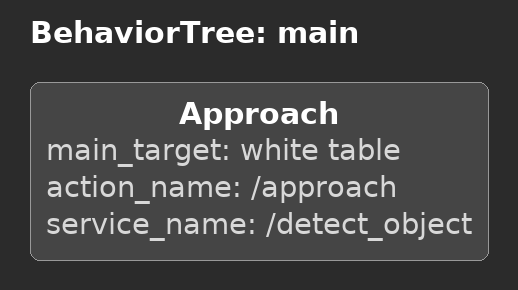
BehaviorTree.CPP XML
<?xml version="1.0" encoding="UTF-8"?>
<root BTCPP_format="4">
  <BehaviorTree ID="main">
    <Approach
      main_target="white table"
      action_name="/approach"
      service_name="/detect_object"
    />
  </BehaviorTree>
</root>
